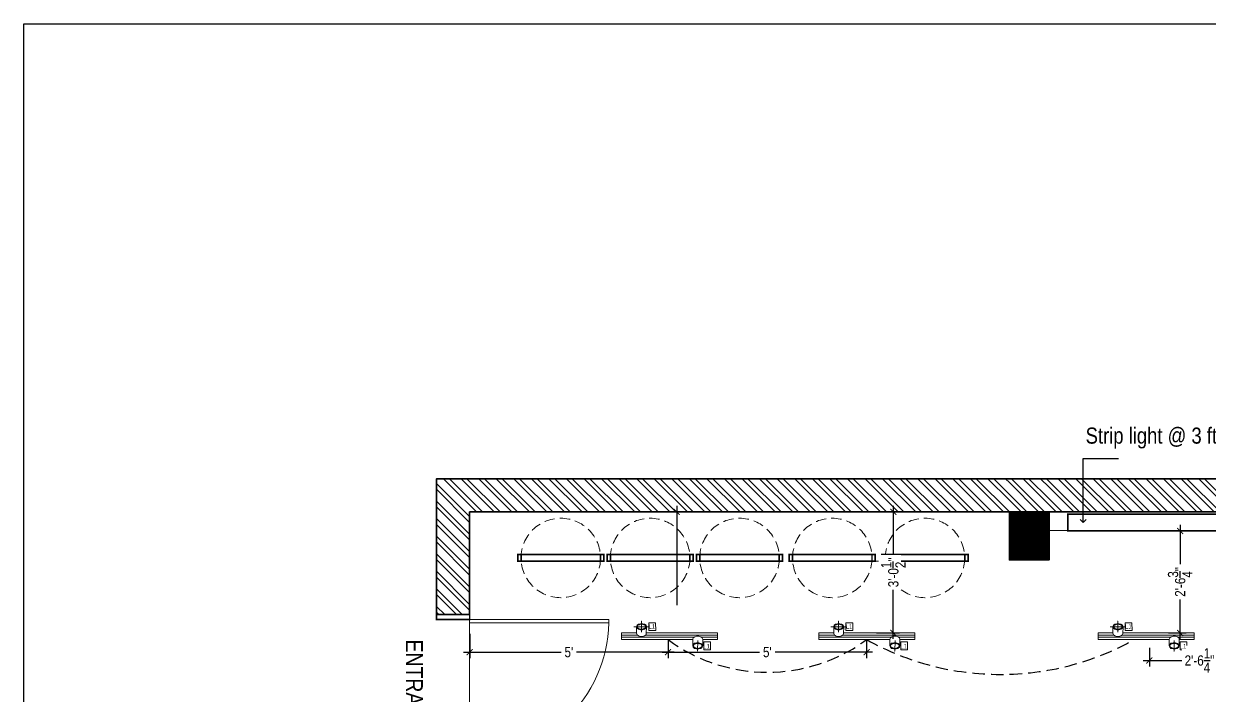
# Model space of a CAD drawing. Header units: inches. Extents: x -109431 to 29005, y -34715 to -1756.
# Drawn here: x -51678 to -51320, y -12024.3 to -11821.4 of the extents above; entities that cross this region are included whole.
import ezdxf

# ---------------------------------------------------------------- set-up
doc = ezdxf.new("R2010")
doc.units = ezdxf.units.IN
doc.header["$LTSCALE"] = 0.05
doc.header["$MEASUREMENT"] = 0
doc.header["$PDMODE"] = 3
doc.header["$PDSIZE"] = -4
for name, pattern in [('A2-XREF-115_FURN$0$HIDDEN', [0.375, 0.25, -0.125]), ('ACAD_ISO03W100', [30, 12, -18]), ('DASHED2', [0.375, 0.25, -0.125])]:
    doc.linetypes.add(name, pattern=pattern)
doc.layers.get('Defpoints').update_dxf_attribs({"linetype": 'DASHED2'})
for name, color, linetype in [('Civil Dimension - Text', 7, 'Continuous'), ('Column', 6, 'Continuous'), ('Flooring Layout', 7, 'Continuous'), ('text', 4, 'Continuous')]:
    doc.layers.add(name, color=color, linetype=linetype)
for name, color, linetype, lineweight in [('Electrical power fixture', 144, 'Continuous', 15), ('Electrical text & dimension', 140, 'Continuous', 9), ('FURNITURE', 1, 'Continuous', 18), ('hatch', 7, 'Continuous', 25), ('WALL', 7, 'Continuous', 35)]:
    doc.layers.add(name, color=color, linetype=linetype, lineweight=lineweight)
doc.styles.add('1MMOF3-32', font='ARIALN.TTF', dxfattribs={"height": 4.86})
doc.styles.add('4MMOF3-8', font='ARIALN.TTF', dxfattribs={"height": 5.12})
doc.styles.add('9-128OF1-4', font='ARIALN.TTF', dxfattribs={"height": 3.0792})
doc.styles.add('PDF Arial', font='arial.ttf')
doc.dimstyles.new('DIM 1-4', dxfattribs={"dimtxt": 3.0792, "dimasz": 1.82, "dimexe": 1.82, "dimexo": 0, "dimgap": 0.09, "dimtad": 0, "dimzin": 0, "dimdsep": 46, "dimlunit": 4, "dimtxsty": '9-128OF1-4', "dimblk": 'ARCHTICK', "dimcen": 1.8125, "dimdle": 1.82, "dimclrd": 8, "dimclre": 8, "dimadec": 0, "dimazin": 0, "dimtfac": 1, "dimtofl": 0, "dimtmove": 0, "dimatfit": 3, "dimldrblk": 'OPEN90', "dimfxl": 1, "dimtolj": 1, "dimtzin": 0, "dimlwd": -1, "dimarcsym": 0})
pattern_1 = [(315, (-47162.779, 72304.417), (2.65165043, 2.65165043), []), (315, (-47162.779, 72302.6493), (2.65165043, 2.65165043), [])]

# ---------------------------------------------------------------- blocks, each defined once
blk = doc.blocks.new('_ArchTick')
at = {"color": 0, "const_width": 0.15}
blk.add_lwpolyline([(-0.5, -0.5), (0.5, 0.5)], dxfattribs=at)
blk = doc.blocks.new('*D362')
at = {"layer": 'Civil Dimension - Text', "color": 8, "linetype": 'ACAD_ISO03W100', "ltscale": 50, "transparency": 16777216}
for p, q in [((-51415.39, -11967.06), (-51415.39, -11982.8)), ((-51415.39, -12007.29), (-51415.39, -11991.55))]:
    blk.add_line(p, q, dxfattribs=at)
at = {"layer": 'Civil Dimension - Text', "color": 8, "linetype": 'ACAD_ISO03W100', "lineweight": -2, "ltscale": 50, "transparency": 16777216}
for p, q in [((-51420.51, -11968.88), (-51413.57, -11968.88)), ((-51420.51, -12005.47), (-51413.57, -12005.47))]:
    blk.add_line(p, q, dxfattribs=at)
at = {"layer": 'Defpoints', "color": 0, "ltscale": 50, "transparency": 16777216}
for p in [(-51420.51, -11968.88), (-51415.39, -11968.88), (-51420.51, -12005.47)]:
    blk.add_point(p, dxfattribs=at)
at = {"layer": 'Civil Dimension - Text', "color": 8, "ltscale": 50, "transparency": 16777216, "xscale": 1.82, "yscale": 1.82, "zscale": 1.82}
for p, rotation in [((-51415.39, -11968.88), 90), ((-51415.39, -12005.47), 270)]:
    blk.add_blockref('_ArchTick', p, dxfattribs=dict(at, rotation=rotation))
at = {"layer": 'Civil Dimension - Text', "color": 0, "ltscale": 50, "transparency": 16777216, "insert": (-51415.39, -11987.17), "char_height": 3.0792, "attachment_point": 5, "rotation": 90, "style": '9-128OF1-4', "bg_fill": 3, "box_fill_scale": 1.25, "bg_fill_color": 256, "bg_fill_true_color": 13158600, "bg_fill_transparency": 0}
blk.add_mtext('\\A1;3\'-0{\\H1x;\\S1/2;}"', dxfattribs=at)
blk = doc.blocks.new('_Open90')
at = {"color": 0, "linetype": 'ByBlock', "lineweight": -2}
for p, q in [((0, 0), (-1, 0)), ((-0.5, 0.5), (0, 0)), ((0, 0), (-0.5, -0.5))]:
    blk.add_line(p, q, dxfattribs=at)
blk = doc.blocks.new('*D369')
at = {"layer": 'Civil Dimension - Text', "color": 8, "linetype": 'ACAD_ISO03W100', "lineweight": -2, "ltscale": 50, "transparency": 16777216}
for p, q in [((-51332.28, -11974.63), (-51326.95, -11974.63)), ((-51332.28, -12005.47), (-51326.95, -12005.47))]:
    blk.add_line(p, q, dxfattribs=at)
at = {"layer": 'Civil Dimension - Text', "color": 8, "linetype": 'ACAD_ISO03W100', "ltscale": 50, "transparency": 16777216}
for p, q in [((-51328.77, -11972.81), (-51328.77, -11985.61)), ((-51328.77, -12007.29), (-51328.77, -11994.48))]:
    blk.add_line(p, q, dxfattribs=at)
at = {"layer": 'Defpoints', "color": 0, "ltscale": 50, "transparency": 16777216}
for p in [(-51332.28, -11974.63), (-51332.28, -12005.47), (-51328.77, -12005.47)]:
    blk.add_point(p, dxfattribs=at)
at = {"layer": 'Civil Dimension - Text', "color": 8, "ltscale": 50, "transparency": 16777216, "xscale": 1.82, "yscale": 1.82, "zscale": 1.82}
for p, rotation in [((-51328.77, -11974.63), 90), ((-51328.77, -12005.47), 270)]:
    blk.add_blockref('_ArchTick', p, dxfattribs=dict(at, rotation=rotation))
at = {"layer": 'Civil Dimension - Text', "color": 0, "ltscale": 50, "transparency": 16777216, "insert": (-51328.77, -11990.05), "char_height": 3.0792, "attachment_point": 5, "rotation": 90, "style": '9-128OF1-4', "bg_fill": 3, "box_fill_scale": 1.25, "bg_fill_color": 256, "bg_fill_true_color": 13158600, "bg_fill_transparency": 0}
blk.add_mtext('\\A1;2\'-6{\\H1x;\\S3/4;}"', dxfattribs=at)
blk = doc.blocks.new('*D376')
at = {"layer": 'Civil Dimension - Text', "color": 8, "linetype": 'ACAD_ISO03W100', "ltscale": 50, "transparency": 16777216}
for p, q in [((-51480.79, -11967.06), (-51480.79, -12028.55)), ((-51480.79, -12100.58), (-51480.79, -12039.09))]:
    blk.add_line(p, q, dxfattribs=at)
at = {"layer": 'Civil Dimension - Text', "color": 8, "linetype": 'ACAD_ISO03W100', "lineweight": -2, "ltscale": 50, "transparency": 16777216}
for p, q in [((-51443.45, -11968.88), (-51482.61, -11968.88)), ((-51443.45, -12098.76), (-51482.61, -12098.76))]:
    blk.add_line(p, q, dxfattribs=at)
at = {"layer": 'Defpoints', "color": 0, "ltscale": 50, "transparency": 16777216}
for p in [(-51480.79, -11968.88), (-51443.45, -11968.88), (-51443.45, -12098.76)]:
    blk.add_point(p, dxfattribs=at)
at = {"layer": 'Civil Dimension - Text', "color": 8, "ltscale": 50, "transparency": 16777216, "xscale": 1.82, "yscale": 1.82, "zscale": 1.82}
for p, rotation in [((-51480.79, -11968.88), 90), ((-51480.79, -12098.76), 270)]:
    blk.add_blockref('_ArchTick', p, dxfattribs=dict(at, rotation=rotation))
at = {"layer": 'Civil Dimension - Text', "color": 0, "ltscale": 50, "transparency": 16777216, "insert": (-51480.79, -12033.82), "char_height": 3.0792, "attachment_point": 5, "rotation": 90, "style": '9-128OF1-4', "bg_fill": 3, "box_fill_scale": 1.25, "bg_fill_color": 256, "bg_fill_true_color": 13158600, "bg_fill_transparency": 0}
blk.add_mtext('\\A1;10\'-9{\\H1x;\\S3/4;}"', dxfattribs=at)
blk = doc.blocks.new('*D381')
at = {"layer": 'Civil Dimension - Text', "color": 8, "linetype": 'ACAD_ISO03W100', "lineweight": -2, "ltscale": 50, "transparency": 16777216}
for p, q in [((-51543.33, -12005.69), (-51543.33, -12013.09)), ((-51483.42, -12007.48), (-51483.42, -12013.09))]:
    blk.add_line(p, q, dxfattribs=at)
at = {"layer": 'Civil Dimension - Text', "color": 8, "linetype": 'ACAD_ISO03W100', "ltscale": 50, "transparency": 16777216}
for p, q in [((-51545.15, -12011.27), (-51514.63, -12011.27)), ((-51481.6, -12011.27), (-51512.12, -12011.27))]:
    blk.add_line(p, q, dxfattribs=at)
at = {"layer": 'Defpoints', "color": 0, "ltscale": 50, "transparency": 16777216}
for p in [(-51543.33, -12005.69), (-51483.42, -12007.48), (-51543.33, -12011.27)]:
    blk.add_point(p, dxfattribs=at)
at = {"layer": 'Civil Dimension - Text', "color": 8, "ltscale": 50, "transparency": 16777216, "xscale": 1.82, "yscale": 1.82, "zscale": 1.82, "rotation": 180}
blk.add_blockref('_ArchTick', (-51543.33, -12011.27), dxfattribs=at)
at = {"layer": 'Civil Dimension - Text', "color": 8, "ltscale": 50, "transparency": 16777216, "xscale": 1.82, "yscale": 1.82, "zscale": 1.82}
blk.add_blockref('_ArchTick', (-51483.42, -12011.27), dxfattribs=at)
at = {"layer": 'Civil Dimension - Text', "color": 0, "ltscale": 50, "transparency": 16777216, "insert": (-51513.38, -12011.27), "char_height": 3.079, "attachment_point": 5, "style": '9-128OF1-4', "bg_fill": 3, "box_fill_scale": 1.25, "bg_fill_color": 256, "bg_fill_true_color": 13158600, "bg_fill_transparency": 0}
blk.add_mtext("\\A1;5'", dxfattribs=at)
blk = doc.blocks.new('*D382')
at = {"layer": 'Civil Dimension - Text', "color": 8, "linetype": 'ACAD_ISO03W100', "lineweight": -2, "ltscale": 50, "transparency": 16777216}
for p, q in [((-51483.42, -12007.48), (-51483.42, -12013.09)), ((-51423.47, -12007.48), (-51423.47, -12013.09))]:
    blk.add_line(p, q, dxfattribs=at)
at = {"layer": 'Civil Dimension - Text', "color": 8, "linetype": 'ACAD_ISO03W100', "ltscale": 50, "transparency": 16777216}
for p, q in [((-51485.24, -12011.27), (-51454.7, -12011.27)), ((-51421.65, -12011.27), (-51452.19, -12011.27))]:
    blk.add_line(p, q, dxfattribs=at)
at = {"layer": 'Defpoints', "color": 0, "ltscale": 50, "transparency": 16777216}
for p in [(-51483.42, -12007.48), (-51423.47, -12007.48), (-51423.47, -12011.27)]:
    blk.add_point(p, dxfattribs=at)
at = {"layer": 'Civil Dimension - Text', "color": 8, "ltscale": 50, "transparency": 16777216, "xscale": 1.82, "yscale": 1.82, "zscale": 1.82, "rotation": 180}
blk.add_blockref('_ArchTick', (-51483.42, -12011.27), dxfattribs=at)
at = {"layer": 'Civil Dimension - Text', "color": 8, "ltscale": 50, "transparency": 16777216, "xscale": 1.82, "yscale": 1.82, "zscale": 1.82}
blk.add_blockref('_ArchTick', (-51423.47, -12011.27), dxfattribs=at)
at = {"layer": 'Civil Dimension - Text', "color": 0, "ltscale": 50, "transparency": 16777216, "insert": (-51453.44, -12011.27), "char_height": 3.079, "attachment_point": 5, "style": '9-128OF1-4', "bg_fill": 3, "box_fill_scale": 1.25, "bg_fill_color": 256, "bg_fill_true_color": 13158600, "bg_fill_transparency": 0}
blk.add_mtext("\\A1;5'", dxfattribs=at)
blk = doc.blocks.new('*D383')
at = {"layer": 'Civil Dimension - Text', "color": 8, "linetype": 'ACAD_ISO03W100', "lineweight": -2, "ltscale": 50, "transparency": 16777216}
for p, q in [((-51307.81, -12004.83), (-51307.81, -12015.6)), ((-51338.08, -12009.98), (-51338.08, -12015.6))]:
    blk.add_line(p, q, dxfattribs=at)
at = {"layer": 'Civil Dimension - Text', "color": 8, "linetype": 'ACAD_ISO03W100', "ltscale": 50, "transparency": 16777216}
for p, q in [((-51339.9, -12013.78), (-51327.38, -12013.78)), ((-51305.99, -12013.78), (-51318.51, -12013.78))]:
    blk.add_line(p, q, dxfattribs=at)
at = {"layer": 'Defpoints', "color": 0, "ltscale": 50, "transparency": 16777216}
for p in [(-51307.81, -12004.83), (-51338.08, -12009.98), (-51307.81, -12013.78)]:
    blk.add_point(p, dxfattribs=at)
at = {"layer": 'Civil Dimension - Text', "color": 8, "ltscale": 50, "transparency": 16777216, "xscale": 1.82, "yscale": 1.82, "zscale": 1.82, "rotation": 180}
blk.add_blockref('_ArchTick', (-51338.08, -12013.78), dxfattribs=at)
at = {"layer": 'Civil Dimension - Text', "color": 8, "ltscale": 50, "transparency": 16777216, "xscale": 1.82, "yscale": 1.82, "zscale": 1.82}
blk.add_blockref('_ArchTick', (-51307.81, -12013.78), dxfattribs=at)
at = {"layer": 'Civil Dimension - Text', "color": 0, "ltscale": 50, "transparency": 16777216, "insert": (-51322.94, -12013.78), "char_height": 3.0792, "attachment_point": 5, "style": '9-128OF1-4', "bg_fill": 3, "box_fill_scale": 1.25, "bg_fill_color": 256, "bg_fill_true_color": 13158600, "bg_fill_transparency": 0}
blk.add_mtext('\\A1;2\'-6{\\H1x;\\S1/4;}"', dxfattribs=at)

msp = doc.modelspace()

# ---------------------------------------------------------------- hatches: boundary and pattern name
at = {"layer": 'Column', "ltscale": 0.25}
h = msp.add_hatch(dxfattribs=at)
h.set_pattern_fill('ANSI31', color=1, angle=270)
h.set_pattern_definition([(315, (3289.88327, 0), (0.08838834765, 0.08838834765), [])])
h.paths.add_polyline_path([(-51368.33164, -11983.38316), (-51368.33164, -11968.88316), (-51380.33164, -11968.88316), (-51380.33164, -11983.38316)])
at = {"layer": 'hatch', "ltscale": 0.25}
h = msp.add_hatch(dxfattribs=at)
h.set_pattern_fill('ANSI32', color=8, scale=10, angle=270)
h.set_pattern_definition(pattern_1)
h.paths.add_polyline_path([(-51380.33164, -11968.88316), (-51380.33164, -11958.88316), (-51553.33164, -11958.88316), (-51553.33164, -11999.88316), (-51543.33164, -11999.88316), (-51543.33164, -11968.88316)])
h = msp.add_hatch(dxfattribs=at)
h.set_pattern_fill('ANSI32', color=8, scale=10, angle=270)
h.set_pattern_definition(pattern_1)
h.paths.add_polyline_path([(-51368.33164, -11968.88316), (-51368.33164, -11958.88316), (-51380.33164, -11958.88316), (-51380.33164, -11968.88316)])
h = msp.add_hatch(dxfattribs=at)
h.set_pattern_fill('ANSI32', color=8, scale=10, angle=270)
h.set_pattern_definition(pattern_1)
h.paths.add_polyline_path([(-51172.12158, -11968.88316), (-51172.12158, -11958.88316), (-51307.83164, -11958.88316), (-51349.33164, -11958.88316), (-51368.33164, -11958.88316), (-51368.33164, -11968.88316), (-51349.33164, -11968.88316), (-51307.83164, -11968.88316)])

# ---------------------------------------------------------------- linework, layer by layer
at = {"layer": 'Electrical power fixture'}
for p, q in [((-51501.33164, -12001.38316), (-51501.33164, -12002.38316)), ((-51492.93575, -12005.46542), (-51497.43575, -12005.46542)), ((-51497.43575, -12005.46542), (-51497.43575, -12007.47973)), ((-51433.40255, -12005.46542), (-51437.90255, -12005.46542)), ((-51437.90255, -12005.46542), (-51437.90255, -12007.47973)), ((-51349.055, -12005.46542), (-51353.555, -12005.46542)), ((-51353.555, -12005.46542), (-51353.555, -12007.47973))]:
    msp.add_line(p, q, dxfattribs=at)
for points in [[(-51489.21704, -12003.60606), (-51493.71049, -12003.60606), (-51493.78797, -12003.60606)], [(-51492.93575, -12003.60606), (-51492.93575, -12005.54289), (-51492.78081, -12006.00776), (-51492.39344, -12006.31764), (-51491.77365, -12006.55005), (-51491.15387, -12006.55005), (-51490.53408, -12006.31764), (-51490.06924, -12006.00776), (-51489.99177, -12005.62036), (-51489.9143, -12003.60606)], [(-51490.14672, -12003.60606), (-51490.14672, -12003.52859), (-51490.14672, -12003.45112), (-51490.22419, -12003.37365), (-51490.22419, -12003.29618), (-51490.30166, -12003.29618), (-51490.30166, -12003.21871), (-51490.37914, -12003.21871), (-51490.37914, -12003.14124), (-51490.45661, -12003.14124), (-51490.45661, -12003.06377), (-51490.53408, -12003.06377), (-51490.61156, -12003.06377), (-51490.61156, -12002.9863), (-51490.68903, -12002.9863), (-51490.7665, -12002.9863), (-51490.7665, -12002.90883), (-51490.84398, -12002.90883), (-51490.92145, -12002.90883), (-51490.99892, -12002.90883), (-51491.07639, -12002.83132), (-51491.15387, -12002.83132), (-51491.23134, -12002.83132), (-51491.30881, -12002.83132), (-51491.38629, -12002.83132), (-51491.46376, -12002.83132), (-51491.54123, -12002.83132), (-51491.61871, -12002.83132), (-51491.69618, -12002.83132), (-51491.77365, -12002.83132), (-51491.85113, -12002.83132), (-51491.85113, -12002.90883), (-51491.9286, -12002.90883), (-51492.00607, -12002.90883), (-51492.08355, -12002.90883), (-51492.16102, -12002.9863), (-51492.23849, -12002.9863), (-51492.31597, -12002.9863), (-51492.31597, -12003.06377), (-51492.39344, -12003.06377), (-51492.47091, -12003.06377), (-51492.47091, -12003.14124), (-51492.54839, -12003.14124), (-51492.54839, -12003.21871), (-51492.62586, -12003.21871), (-51492.62586, -12003.29618), (-51492.70333, -12003.37365), (-51492.70333, -12003.45112), (-51492.70333, -12003.52859), (-51492.78081, -12003.52859), (-51492.78081, -12003.60606), (-51492.70333, -12003.60606), (-51492.70333, -12003.68353), (-51492.70333, -12003.761), (-51492.70333, -12003.83847), (-51492.62586, -12003.83847), (-51492.62586, -12003.91598), (-51492.54839, -12003.91598), (-51492.54839, -12003.99345), (-51492.47091, -12003.99345), (-51492.47091, -12004.07092), (-51492.39344, -12004.07092), (-51492.39344, -12004.14839), (-51492.31597, -12004.14839), (-51492.23849, -12004.14839), (-51492.23849, -12004.22586), (-51492.16102, -12004.22586), (-51492.08355, -12004.22586), (-51492.00607, -12004.22586), (-51492.00607, -12004.30333), (-51491.9286, -12004.30333), (-51491.85113, -12004.30333), (-51491.77365, -12004.30333), (-51491.69618, -12004.30333), (-51491.61871, -12004.30333), (-51491.54123, -12004.30333), (-51491.54123, -12004.3808), (-51491.46376, -12004.3808), (-51491.38629, -12004.3808), (-51491.30881, -12004.30333), (-51491.23134, -12004.30333), (-51491.15387, -12004.30333), (-51491.07639, -12004.30333), (-51490.99892, -12004.30333), (-51490.92145, -12004.30333), (-51490.84398, -12004.22586), (-51490.7665, -12004.22586), (-51490.68903, -12004.22586), (-51490.61156, -12004.14839), (-51490.53408, -12004.14839), (-51490.53408, -12004.07092), (-51490.45661, -12004.07092), (-51490.37914, -12004.07092), (-51490.37914, -12003.99345), (-51490.30166, -12003.99345), (-51490.30166, -12003.91598), (-51490.22419, -12003.91598), (-51490.22419, -12003.83847), (-51490.22419, -12003.761), (-51490.14672, -12003.761), (-51490.14672, -12003.68353), (-51490.14672, -12003.60606), (-51490.22419, -12003.60606)], [(-51491.46376, -12005.23301), (-51491.46376, -12001.90164), (-51491.54123, -12001.90164)], [(-51487.20272, -12002.3665), (-51489.21704, -12002.3665), (-51489.21704, -12004.76815), (-51487.12525, -12004.76815), (-51487.20272, -12002.3665), (-51487.2802, -12002.3665)], [(-51429.68384, -12003.60606), (-51434.17729, -12003.60606), (-51434.25477, -12003.60606)], [(-51433.40255, -12003.60606), (-51433.40255, -12005.54289), (-51433.24761, -12006.00776), (-51432.86024, -12006.31764), (-51432.24045, -12006.55005), (-51431.62067, -12006.55005), (-51431.00088, -12006.31764), (-51430.53604, -12006.00776), (-51430.45857, -12005.62036), (-51430.3811, -12003.60606)], [(-51430.61352, -12003.60606), (-51430.61352, -12003.52859), (-51430.61352, -12003.45112), (-51430.69099, -12003.37365), (-51430.69099, -12003.29618), (-51430.76846, -12003.29618), (-51430.76846, -12003.21871), (-51430.84594, -12003.21871), (-51430.84594, -12003.14124), (-51430.92341, -12003.14124), (-51430.92341, -12003.06377), (-51431.00088, -12003.06377), (-51431.07836, -12003.06377), (-51431.07836, -12002.9863), (-51431.15583, -12002.9863), (-51431.2333, -12002.9863), (-51431.2333, -12002.90883), (-51431.31078, -12002.90883), (-51431.38825, -12002.90883), (-51431.46572, -12002.90883), (-51431.54319, -12002.83132), (-51431.62067, -12002.83132), (-51431.69814, -12002.83132), (-51431.77561, -12002.83132), (-51431.85309, -12002.83132), (-51431.93056, -12002.83132), (-51432.00803, -12002.83132), (-51432.08551, -12002.83132), (-51432.16298, -12002.83132), (-51432.24045, -12002.83132), (-51432.31793, -12002.83132), (-51432.31793, -12002.90883), (-51432.3954, -12002.90883), (-51432.47287, -12002.90883), (-51432.55035, -12002.90883), (-51432.62782, -12002.9863), (-51432.70529, -12002.9863), (-51432.78277, -12002.9863), (-51432.78277, -12003.06377), (-51432.86024, -12003.06377), (-51432.93771, -12003.06377), (-51432.93771, -12003.14124), (-51433.01519, -12003.14124), (-51433.01519, -12003.21871), (-51433.09266, -12003.21871), (-51433.09266, -12003.29618), (-51433.17013, -12003.37365), (-51433.17013, -12003.45112), (-51433.17013, -12003.52859), (-51433.24761, -12003.52859), (-51433.24761, -12003.60606), (-51433.17013, -12003.60606), (-51433.17013, -12003.68353), (-51433.17013, -12003.761), (-51433.17013, -12003.83847), (-51433.09266, -12003.83847), (-51433.09266, -12003.91598), (-51433.01519, -12003.91598), (-51433.01519, -12003.99345), (-51432.93771, -12003.99345), (-51432.93771, -12004.07092), (-51432.86024, -12004.07092), (-51432.86024, -12004.14839), (-51432.78277, -12004.14839), (-51432.70529, -12004.14839), (-51432.70529, -12004.22586), (-51432.62782, -12004.22586), (-51432.55035, -12004.22586), (-51432.47287, -12004.22586), (-51432.47287, -12004.30333), (-51432.3954, -12004.30333), (-51432.31793, -12004.30333), (-51432.24045, -12004.30333), (-51432.16298, -12004.30333), (-51432.08551, -12004.30333), (-51432.00803, -12004.30333), (-51432.00803, -12004.3808), (-51431.93056, -12004.3808), (-51431.85309, -12004.3808), (-51431.77561, -12004.30333), (-51431.69814, -12004.30333), (-51431.62067, -12004.30333), (-51431.54319, -12004.30333), (-51431.46572, -12004.30333), (-51431.38825, -12004.30333), (-51431.31078, -12004.22586), (-51431.2333, -12004.22586), (-51431.15583, -12004.22586), (-51431.07836, -12004.14839), (-51431.00088, -12004.14839), (-51431.00088, -12004.07092), (-51430.92341, -12004.07092), (-51430.84594, -12004.07092), (-51430.84594, -12003.99345), (-51430.76846, -12003.99345), (-51430.76846, -12003.91598), (-51430.69099, -12003.91598), (-51430.69099, -12003.83847), (-51430.69099, -12003.761), (-51430.61352, -12003.761), (-51430.61352, -12003.68353), (-51430.61352, -12003.60606), (-51430.69099, -12003.60606)], [(-51431.93056, -12005.23301), (-51431.93056, -12001.90164), (-51432.00803, -12001.90164)], [(-51427.66952, -12002.3665), (-51429.68384, -12002.3665), (-51429.68384, -12004.76815), (-51427.59205, -12004.76815), (-51427.66952, -12002.3665), (-51427.747, -12002.3665)], [(-51345.33629, -12003.60606), (-51349.82974, -12003.60606), (-51349.90722, -12003.60606)], [(-51349.055, -12003.60606), (-51349.055, -12005.54289), (-51348.90006, -12006.00776), (-51348.51269, -12006.31764), (-51347.8929, -12006.55005), (-51347.27312, -12006.55005), (-51346.65333, -12006.31764), (-51346.18849, -12006.00776), (-51346.11102, -12005.62036), (-51346.03355, -12003.60606)], [(-51346.26597, -12003.60606), (-51346.26597, -12003.52859), (-51346.26597, -12003.45112), (-51346.34344, -12003.37365), (-51346.34344, -12003.29618), (-51346.42091, -12003.29618), (-51346.42091, -12003.21871), (-51346.49839, -12003.21871), (-51346.49839, -12003.14124), (-51346.57586, -12003.14124), (-51346.57586, -12003.06377), (-51346.65333, -12003.06377), (-51346.73081, -12003.06377), (-51346.73081, -12002.9863), (-51346.80828, -12002.9863), (-51346.88575, -12002.9863), (-51346.88575, -12002.90883), (-51346.96323, -12002.90883), (-51347.0407, -12002.90883), (-51347.11817, -12002.90883), (-51347.19564, -12002.83132), (-51347.27312, -12002.83132), (-51347.35059, -12002.83132), (-51347.42806, -12002.83132), (-51347.50554, -12002.83132), (-51347.58301, -12002.83132), (-51347.66048, -12002.83132), (-51347.73796, -12002.83132), (-51347.81543, -12002.83132), (-51347.8929, -12002.83132), (-51347.97038, -12002.83132), (-51347.97038, -12002.90883), (-51348.04785, -12002.90883), (-51348.12532, -12002.90883), (-51348.2028, -12002.90883), (-51348.28027, -12002.9863), (-51348.35774, -12002.9863), (-51348.43522, -12002.9863), (-51348.43522, -12003.06377), (-51348.51269, -12003.06377), (-51348.59016, -12003.06377), (-51348.59016, -12003.14124), (-51348.66764, -12003.14124), (-51348.66764, -12003.21871), (-51348.74511, -12003.21871), (-51348.74511, -12003.29618), (-51348.82258, -12003.37365), (-51348.82258, -12003.45112), (-51348.82258, -12003.52859), (-51348.90006, -12003.52859), (-51348.90006, -12003.60606), (-51348.82258, -12003.60606), (-51348.82258, -12003.68353), (-51348.82258, -12003.761), (-51348.82258, -12003.83847), (-51348.74511, -12003.83847), (-51348.74511, -12003.91598), (-51348.66764, -12003.91598), (-51348.66764, -12003.99345), (-51348.59016, -12003.99345), (-51348.59016, -12004.07092), (-51348.51269, -12004.07092), (-51348.51269, -12004.14839), (-51348.43522, -12004.14839), (-51348.35774, -12004.14839), (-51348.35774, -12004.22586), (-51348.28027, -12004.22586), (-51348.2028, -12004.22586), (-51348.12532, -12004.22586), (-51348.12532, -12004.30333), (-51348.04785, -12004.30333), (-51347.97038, -12004.30333), (-51347.8929, -12004.30333), (-51347.81543, -12004.30333), (-51347.73796, -12004.30333), (-51347.66048, -12004.30333), (-51347.66048, -12004.3808), (-51347.58301, -12004.3808), (-51347.50554, -12004.3808), (-51347.42806, -12004.30333), (-51347.35059, -12004.30333), (-51347.27312, -12004.30333), (-51347.19564, -12004.30333), (-51347.11817, -12004.30333), (-51347.0407, -12004.30333), (-51346.96323, -12004.22586), (-51346.88575, -12004.22586), (-51346.80828, -12004.22586), (-51346.73081, -12004.14839), (-51346.65333, -12004.14839), (-51346.65333, -12004.07092), (-51346.57586, -12004.07092), (-51346.49839, -12004.07092), (-51346.49839, -12003.99345), (-51346.42091, -12003.99345), (-51346.42091, -12003.91598), (-51346.34344, -12003.91598), (-51346.34344, -12003.83847), (-51346.34344, -12003.761), (-51346.26597, -12003.761), (-51346.26597, -12003.68353), (-51346.26597, -12003.60606), (-51346.34344, -12003.60606)], [(-51347.58301, -12005.23301), (-51347.58301, -12001.90164), (-51347.66048, -12001.90164)], [(-51343.32197, -12002.3665), (-51345.33629, -12002.3665), (-51345.33629, -12004.76815), (-51343.2445, -12004.76815), (-51343.32197, -12002.3665), (-51343.39945, -12002.3665)], [(-51497.43575, -12005.46542), (-51492.93575, -12005.46542)], [(-51497.43575, -12006.1627), (-51492.70333, -12006.1627), (-51492.78081, -12006.1627)], [(-51475.6592, -12006.7825), (-51497.43575, -12006.7825)], [(-51475.96909, -12007.47973), (-51497.43575, -12007.47973)], [(-51490.22419, -12006.1627), (-51468.45417, -12006.1627), (-51468.45417, -12006.7825), (-51473.25752, -12006.7825), (-51473.33499, -12006.7825)], [(-51489.99177, -12005.46542), (-51468.45417, -12005.46542), (-51468.45417, -12007.47973), (-51472.94763, -12007.47973)], [(-51472.94763, -12009.33909), (-51472.94763, -12007.32479), (-51473.10257, -12006.93744), (-51473.48994, -12006.62752), (-51474.10972, -12006.39511), (-51474.80698, -12006.39511), (-51475.34931, -12006.62752), (-51475.81414, -12006.93744), (-51475.96909, -12007.32479), (-51475.96909, -12009.33909)], [(-51474.41962, -12007.71214), (-51474.49709, -12010.96605), (-51474.57456, -12010.96605)], [(-51470.62343, -12010.57866), (-51472.63773, -12010.57866), (-51472.63773, -12008.177), (-51470.62343, -12008.177), (-51470.62343, -12010.57866), (-51470.7009, -12010.57866)], [(-51437.90255, -12005.46542), (-51433.40255, -12005.46542)], [(-51437.90255, -12006.1627), (-51433.17013, -12006.1627), (-51433.24761, -12006.1627)], [(-51416.126, -12006.7825), (-51437.90255, -12006.7825)], [(-51416.43589, -12007.47973), (-51437.90255, -12007.47973)], [(-51430.69099, -12006.1627), (-51408.92097, -12006.1627), (-51408.92097, -12006.7825), (-51413.72432, -12006.7825), (-51413.80179, -12006.7825)], [(-51430.45857, -12005.46542), (-51408.92097, -12005.46542), (-51408.92097, -12007.47973), (-51413.41443, -12007.47973)], [(-51413.41443, -12009.33909), (-51413.41443, -12007.32479), (-51413.56937, -12006.93744), (-51413.95674, -12006.62752), (-51414.57652, -12006.39511), (-51415.27378, -12006.39511), (-51415.81611, -12006.62752), (-51416.28094, -12006.93744), (-51416.43589, -12007.32479), (-51416.43589, -12009.33909)], [(-51414.88642, -12007.71214), (-51414.96389, -12010.96605), (-51415.04136, -12010.96605)], [(-51411.09023, -12010.57866), (-51413.10453, -12010.57866), (-51413.10453, -12008.177), (-51411.09023, -12008.177), (-51411.09023, -12010.57866), (-51411.1677, -12010.57866)], [(-51353.555, -12005.46542), (-51349.055, -12005.46542)], [(-51353.555, -12006.1627), (-51348.82258, -12006.1627), (-51348.90006, -12006.1627)], [(-51331.77845, -12006.7825), (-51353.555, -12006.7825)], [(-51332.08834, -12007.47973), (-51353.555, -12007.47973)], [(-51346.34344, -12006.1627), (-51324.57342, -12006.1627), (-51324.57342, -12006.7825), (-51329.37677, -12006.7825), (-51329.45424, -12006.7825)], [(-51346.11102, -12005.46542), (-51324.57342, -12005.46542), (-51324.57342, -12007.47973), (-51329.06688, -12007.47973)], [(-51329.06688, -12009.33909), (-51329.06688, -12007.32479), (-51329.22182, -12006.93744), (-51329.60919, -12006.62752), (-51330.22897, -12006.39511), (-51330.92624, -12006.39511), (-51331.46856, -12006.62752), (-51331.93339, -12006.93744), (-51332.08834, -12007.32479), (-51332.08834, -12009.33909)], [(-51330.53887, -12007.71214), (-51330.61634, -12010.96605), (-51330.69381, -12010.96605)], [(-51326.74268, -12010.57866), (-51328.75698, -12010.57866), (-51328.75698, -12008.177), (-51326.74268, -12008.177), (-51326.74268, -12010.57866), (-51326.82015, -12010.57866)], [(-51475.73667, -12009.33909), (-51475.73667, -12009.41656), (-51475.73667, -12009.49403), (-51475.73667, -12009.5715), (-51475.6592, -12009.5715), (-51475.6592, -12009.64897), (-51475.58172, -12009.64897), (-51475.58172, -12009.72648), (-51475.50425, -12009.72648), (-51475.50425, -12009.80395), (-51475.42678, -12009.80395), (-51475.42678, -12009.88142), (-51475.34931, -12009.88142), (-51475.27183, -12009.95889), (-51475.19436, -12009.95889), (-51475.11689, -12009.95889), (-51475.11689, -12010.03636), (-51475.0394, -12010.03636), (-51474.96193, -12010.03636), (-51474.88446, -12010.03636), (-51474.80698, -12010.03636), (-51474.80698, -12010.11383), (-51474.72951, -12010.11383), (-51474.65204, -12010.11383), (-51474.57456, -12010.11383), (-51474.49709, -12010.11383), (-51474.41962, -12010.11383), (-51474.34214, -12010.11383), (-51474.26467, -12010.11383), (-51474.1872, -12010.11383), (-51474.10972, -12010.11383), (-51474.03225, -12010.03636), (-51473.95478, -12010.03636), (-51473.8773, -12010.03636), (-51473.79983, -12010.03636), (-51473.79983, -12009.95889), (-51473.72236, -12009.95889), (-51473.64488, -12009.95889), (-51473.56741, -12009.88142), (-51473.48994, -12009.88142), (-51473.48994, -12009.80395), (-51473.41247, -12009.80395), (-51473.33499, -12009.72648), (-51473.25752, -12009.64897), (-51473.25752, -12009.5715), (-51473.18005, -12009.5715), (-51473.18005, -12009.49403), (-51473.18005, -12009.41656), (-51473.18005, -12009.33909), (-51473.18005, -12009.26162), (-51473.18005, -12009.18415), (-51473.18005, -12009.10668), (-51473.25752, -12009.10668), (-51473.25752, -12009.02921), (-51473.33499, -12009.02921), (-51473.33499, -12008.95174), (-51473.41247, -12008.95174), (-51473.41247, -12008.87427), (-51473.48994, -12008.87427), (-51473.56741, -12008.7968), (-51473.64488, -12008.7968), (-51473.64488, -12008.71933), (-51473.72236, -12008.71933), (-51473.79983, -12008.71933), (-51473.8773, -12008.71933), (-51473.8773, -12008.64182), (-51473.95478, -12008.64182), (-51474.03225, -12008.64182), (-51474.10972, -12008.64182), (-51474.1872, -12008.64182), (-51474.26467, -12008.56435), (-51474.34214, -12008.56435), (-51474.41962, -12008.56435), (-51474.49709, -12008.56435), (-51474.57456, -12008.56435), (-51474.65204, -12008.56435), (-51474.72951, -12008.64182), (-51474.80698, -12008.64182), (-51474.88446, -12008.64182), (-51474.96193, -12008.64182), (-51475.0394, -12008.64182), (-51475.0394, -12008.71933), (-51475.11689, -12008.71933), (-51475.19436, -12008.71933), (-51475.27183, -12008.71933), (-51475.27183, -12008.7968), (-51475.34931, -12008.7968), (-51475.42678, -12008.7968), (-51475.42678, -12008.87427), (-51475.50425, -12008.87427), (-51475.50425, -12008.95174), (-51475.58172, -12008.95174), (-51475.58172, -12009.02921), (-51475.6592, -12009.02921), (-51475.6592, -12009.10668), (-51475.73667, -12009.10668), (-51475.73667, -12009.18415), (-51475.73667, -12009.26162), (-51475.73667, -12009.33909), (-51475.81414, -12009.33909)], [(-51416.20347, -12009.33909), (-51416.20347, -12009.41656), (-51416.20347, -12009.49403), (-51416.20347, -12009.5715), (-51416.126, -12009.5715), (-51416.126, -12009.64897), (-51416.04852, -12009.64897), (-51416.04852, -12009.72648), (-51415.97105, -12009.72648), (-51415.97105, -12009.80395), (-51415.89358, -12009.80395), (-51415.89358, -12009.88142), (-51415.81611, -12009.88142), (-51415.73863, -12009.95889), (-51415.66116, -12009.95889), (-51415.58369, -12009.95889), (-51415.58369, -12010.03636), (-51415.50621, -12010.03636), (-51415.42873, -12010.03636), (-51415.35126, -12010.03636), (-51415.27378, -12010.03636), (-51415.27378, -12010.11383), (-51415.19631, -12010.11383), (-51415.11884, -12010.11383), (-51415.04136, -12010.11383), (-51414.96389, -12010.11383), (-51414.88642, -12010.11383), (-51414.80894, -12010.11383), (-51414.73147, -12010.11383), (-51414.654, -12010.11383), (-51414.57652, -12010.11383), (-51414.49905, -12010.03636), (-51414.42158, -12010.03636), (-51414.3441, -12010.03636), (-51414.26663, -12010.03636), (-51414.26663, -12009.95889), (-51414.18916, -12009.95889), (-51414.11168, -12009.95889), (-51414.03421, -12009.88142), (-51413.95674, -12009.88142), (-51413.95674, -12009.80395), (-51413.87927, -12009.80395), (-51413.80179, -12009.72648), (-51413.72432, -12009.64897), (-51413.72432, -12009.5715), (-51413.64685, -12009.5715), (-51413.64685, -12009.49403), (-51413.64685, -12009.41656), (-51413.64685, -12009.33909), (-51413.64685, -12009.26162), (-51413.64685, -12009.18415), (-51413.64685, -12009.10668), (-51413.72432, -12009.10668), (-51413.72432, -12009.02921), (-51413.80179, -12009.02921), (-51413.80179, -12008.95174), (-51413.87927, -12008.95174), (-51413.87927, -12008.87427), (-51413.95674, -12008.87427), (-51414.03421, -12008.7968), (-51414.11168, -12008.7968), (-51414.11168, -12008.71933), (-51414.18916, -12008.71933), (-51414.26663, -12008.71933), (-51414.3441, -12008.71933), (-51414.3441, -12008.64182), (-51414.42158, -12008.64182), (-51414.49905, -12008.64182), (-51414.57652, -12008.64182), (-51414.654, -12008.64182), (-51414.73147, -12008.56435), (-51414.80894, -12008.56435), (-51414.88642, -12008.56435), (-51414.96389, -12008.56435), (-51415.04136, -12008.56435), (-51415.11884, -12008.56435), (-51415.19631, -12008.64182), (-51415.27378, -12008.64182), (-51415.35126, -12008.64182), (-51415.42873, -12008.64182), (-51415.50621, -12008.64182), (-51415.50621, -12008.71933), (-51415.58369, -12008.71933), (-51415.66116, -12008.71933), (-51415.73863, -12008.71933), (-51415.73863, -12008.7968), (-51415.81611, -12008.7968), (-51415.89358, -12008.7968), (-51415.89358, -12008.87427), (-51415.97105, -12008.87427), (-51415.97105, -12008.95174), (-51416.04852, -12008.95174), (-51416.04852, -12009.02921), (-51416.126, -12009.02921), (-51416.126, -12009.10668), (-51416.20347, -12009.10668), (-51416.20347, -12009.18415), (-51416.20347, -12009.26162), (-51416.20347, -12009.33909), (-51416.28094, -12009.33909)], [(-51331.85592, -12009.33909), (-51331.85592, -12009.41656), (-51331.85592, -12009.49403), (-51331.85592, -12009.5715), (-51331.77845, -12009.5715), (-51331.77845, -12009.64897), (-51331.70097, -12009.64897), (-51331.70097, -12009.72648), (-51331.6235, -12009.72648), (-51331.6235, -12009.80395), (-51331.54603, -12009.80395), (-51331.54603, -12009.88142), (-51331.46856, -12009.88142), (-51331.39108, -12009.95889), (-51331.31361, -12009.95889), (-51331.23614, -12009.95889), (-51331.23614, -12010.03636), (-51331.15866, -12010.03636), (-51331.08119, -12010.03636), (-51331.00371, -12010.03636), (-51330.92624, -12010.03636), (-51330.92624, -12010.11383), (-51330.84877, -12010.11383), (-51330.77129, -12010.11383), (-51330.69381, -12010.11383), (-51330.61634, -12010.11383), (-51330.53887, -12010.11383), (-51330.46139, -12010.11383), (-51330.38392, -12010.11383), (-51330.30645, -12010.11383), (-51330.22897, -12010.11383), (-51330.1515, -12010.03636), (-51330.07403, -12010.03636), (-51329.99655, -12010.03636), (-51329.91908, -12010.03636), (-51329.91908, -12009.95889), (-51329.84161, -12009.95889), (-51329.76413, -12009.95889), (-51329.68666, -12009.88142), (-51329.60919, -12009.88142), (-51329.60919, -12009.80395), (-51329.53172, -12009.80395), (-51329.45424, -12009.72648), (-51329.37677, -12009.64897), (-51329.37677, -12009.5715), (-51329.2993, -12009.5715), (-51329.2993, -12009.49403), (-51329.2993, -12009.41656), (-51329.2993, -12009.33909), (-51329.2993, -12009.26162), (-51329.2993, -12009.18415), (-51329.2993, -12009.10668), (-51329.37677, -12009.10668), (-51329.37677, -12009.02921), (-51329.45424, -12009.02921), (-51329.45424, -12008.95174), (-51329.53172, -12008.95174), (-51329.53172, -12008.87427), (-51329.60919, -12008.87427), (-51329.68666, -12008.7968), (-51329.76413, -12008.7968), (-51329.76413, -12008.71933), (-51329.84161, -12008.71933), (-51329.91908, -12008.71933), (-51329.99655, -12008.71933), (-51329.99655, -12008.64182), (-51330.07403, -12008.64182), (-51330.1515, -12008.64182), (-51330.22897, -12008.64182), (-51330.30645, -12008.64182), (-51330.38392, -12008.56435), (-51330.46139, -12008.56435), (-51330.53887, -12008.56435), (-51330.61634, -12008.56435), (-51330.69381, -12008.56435), (-51330.77129, -12008.56435), (-51330.84877, -12008.64182), (-51330.92624, -12008.64182), (-51331.00371, -12008.64182), (-51331.08119, -12008.64182), (-51331.15866, -12008.64182), (-51331.15866, -12008.71933), (-51331.23614, -12008.71933), (-51331.31361, -12008.71933), (-51331.39108, -12008.71933), (-51331.39108, -12008.7968), (-51331.46856, -12008.7968), (-51331.54603, -12008.7968), (-51331.54603, -12008.87427), (-51331.6235, -12008.87427), (-51331.6235, -12008.95174), (-51331.70097, -12008.95174), (-51331.70097, -12009.02921), (-51331.77845, -12009.02921), (-51331.77845, -12009.10668), (-51331.85592, -12009.10668), (-51331.85592, -12009.18415), (-51331.85592, -12009.26162), (-51331.85592, -12009.33909), (-51331.93339, -12009.33909)]]:
    msp.add_lwpolyline(points, dxfattribs=at)
for points in [[(-51489.9143, -12003.60606), (-51490.06924, -12003.14124), (-51490.53408, -12002.83132), (-51491.07639, -12002.67638), (-51491.77365, -12002.67638), (-51492.39344, -12002.83132), (-51492.78081, -12003.14124), (-51492.93575, -12003.60606), (-51492.78081, -12003.99345), (-51492.39344, -12004.30333), (-51491.77365, -12004.53574), (-51491.15387, -12004.53574), (-51490.53408, -12004.30333), (-51490.06924, -12003.99345)], [(-51430.3811, -12003.60606), (-51430.53604, -12003.14124), (-51431.00088, -12002.83132), (-51431.54319, -12002.67638), (-51432.24045, -12002.67638), (-51432.86024, -12002.83132), (-51433.24761, -12003.14124), (-51433.40255, -12003.60606), (-51433.24761, -12003.99345), (-51432.86024, -12004.30333), (-51432.24045, -12004.53574), (-51431.62067, -12004.53574), (-51431.00088, -12004.30333), (-51430.53604, -12003.99345)], [(-51346.03355, -12003.60606), (-51346.18849, -12003.14124), (-51346.65333, -12002.83132), (-51347.19564, -12002.67638), (-51347.8929, -12002.67638), (-51348.51269, -12002.83132), (-51348.90006, -12003.14124), (-51349.055, -12003.60606), (-51348.90006, -12003.99345), (-51348.51269, -12004.30333), (-51347.8929, -12004.53574), (-51347.27312, -12004.53574), (-51346.65333, -12004.30333), (-51346.18849, -12003.99345)], [(-51475.96909, -12009.33909), (-51475.81414, -12009.72648), (-51475.42678, -12010.11383), (-51474.80698, -12010.26878), (-51474.10972, -12010.26878), (-51473.56741, -12010.11383), (-51473.10257, -12009.80395), (-51472.94763, -12009.33909), (-51473.10257, -12008.95174), (-51473.48994, -12008.64182), (-51474.10972, -12008.40941), (-51474.80698, -12008.40941), (-51475.42678, -12008.56435), (-51475.81414, -12008.95174)], [(-51416.43589, -12009.33909), (-51416.28094, -12009.72648), (-51415.89358, -12010.11383), (-51415.27378, -12010.26878), (-51414.57652, -12010.26878), (-51414.03421, -12010.11383), (-51413.56937, -12009.80395), (-51413.41443, -12009.33909), (-51413.56937, -12008.95174), (-51413.95674, -12008.64182), (-51414.57652, -12008.40941), (-51415.27378, -12008.40941), (-51415.89358, -12008.56435), (-51416.28094, -12008.95174)], [(-51332.08834, -12009.33909), (-51331.93339, -12009.72648), (-51331.54603, -12010.11383), (-51330.92624, -12010.26878), (-51330.22897, -12010.26878), (-51329.68666, -12010.11383), (-51329.22182, -12009.80395), (-51329.06688, -12009.33909), (-51329.22182, -12008.95174), (-51329.60919, -12008.64182), (-51330.22897, -12008.40941), (-51330.92624, -12008.40941), (-51331.54603, -12008.56435), (-51331.93339, -12008.95174)]]:
    msp.add_lwpolyline(points, close=True, dxfattribs=at)
at = {"layer": 'Flooring Layout', "linetype": 'A2-XREF-115_FURN$0$HIDDEN', "ltscale": 300}
msp.add_arc((-51453.44428, -11966.80003), 50.53092, 233.6146778, 306.3853222, dxfattribs=at)
at = {"layer": 'FURNITURE', "ltscale": 50}
for p, q in [((-51543.33164, -11968.88316), (-51380.33164, -11968.88316)), ((-51418.83164, -11983.813), (-51420.83164, -11983.813)), ((-51543.33164, -12001.38316), (-51501.33164, -12001.38316)), ((-51543.33164, -12001.38316), (-51543.33164, -12043.38316)), ((-51501.33164, -12002.38316), (-51543.33164, -12002.38316))]:
    msp.add_line(p, q, dxfattribs=at)
msp.add_lwpolyline([(-51307.83164, -11968.88316), (-51368.33164, -11968.88316), (-51368.33164, -11974.53221), (-51307.83164, -11974.53221)], close=True, dxfattribs=at)
at = {"layer": 'FURNITURE', "ltscale": 50, "const_width": 0.5}
for points in [[(-51312.73045, -11974.62505), (-51312.73045, -11969.62505), (-51362.73045, -11969.62505), (-51362.73045, -11974.62505), (-51312.73045, -11974.62505)], [(-51527.82133, -11983.813), (-51528.82133, -11983.813), (-51528.82133, -11981.813), (-51527.82133, -11981.813), (-51527.82133, -11983.813)], [(-51503.82133, -11983.813), (-51502.82133, -11983.813), (-51502.82133, -11981.813), (-51503.82133, -11981.813), (-51503.82133, -11983.813)], [(-51500.82649, -11983.813), (-51501.82649, -11983.813), (-51501.82649, -11981.813), (-51500.82649, -11981.813), (-51500.82649, -11983.813)], [(-51476.82649, -11983.813), (-51475.82649, -11983.813), (-51475.82649, -11981.813), (-51476.82649, -11981.813), (-51476.82649, -11983.813)], [(-51473.83164, -11983.813), (-51474.83164, -11983.813), (-51474.83164, -11981.813), (-51473.83164, -11981.813), (-51473.83164, -11983.813)], [(-51449.83164, -11983.813), (-51448.83164, -11983.813), (-51448.83164, -11981.813), (-51449.83164, -11981.813), (-51449.83164, -11983.813)], [(-51445.83164, -11983.813), (-51446.83164, -11983.813), (-51446.83164, -11981.813), (-51445.83164, -11981.813), (-51445.83164, -11983.813)], [(-51421.83164, -11983.813), (-51420.83164, -11983.813), (-51420.83164, -11981.813), (-51421.83164, -11981.813), (-51421.83164, -11983.813)], [(-51417.83164, -11983.813), (-51418.83164, -11983.813), (-51418.83164, -11981.813), (-51417.83164, -11981.813), (-51417.83164, -11983.813)], [(-51393.83164, -11983.813), (-51392.83164, -11983.813), (-51392.83164, -11981.813), (-51393.83164, -11981.813), (-51393.83164, -11983.813)], [(-51543.33164, -12001.38316), (-51553.33164, -12001.38316), (-51553.33164, -11999.88316), (-51543.33164, -11999.88316), (-51543.33164, -12001.38316)]]:
    msp.add_lwpolyline(points, dxfattribs=at)
for points in [[(-51527.82133, -11983.813), (-51503.82133, -11983.813), (-51503.82133, -11981.813), (-51527.82133, -11981.813)], [(-51500.82649, -11983.813), (-51476.82649, -11983.813), (-51476.82649, -11981.813), (-51500.82649, -11981.813)], [(-51473.83164, -11983.813), (-51449.83164, -11983.813), (-51449.83164, -11981.813), (-51473.83164, -11981.813)], [(-51421.83164, -11983.813), (-51445.83164, -11983.813), (-51445.83164, -11981.813), (-51421.83164, -11981.813)], [(-51393.83164, -11983.813), (-51417.83164, -11983.813), (-51417.83164, -11981.813), (-51393.83164, -11981.813)]]:
    msp.add_lwpolyline(points, close=True, dxfattribs=at)
at = {"layer": 'FURNITURE', "color": 252, "linetype": 'A2-XREF-115_FURN$0$HIDDEN', "ltscale": 250, "true_color": 0x939598}
for centre in [(-51515.82133, -11982.813), (-51488.82649, -11982.813), (-51461.83164, -11982.813), (-51433.83164, -11982.813), (-51405.83164, -11982.813)]:
    msp.add_circle(centre, 12, dxfattribs=at)
at = {"layer": 'FURNITURE', "ltscale": 50}
msp.add_arc((-51543.34016, -12001.36223), 42.02093, 270.0116194, 358.6078262, dxfattribs=at)
at = {"layer": 'WALL', "ltscale": 0.25}
for points in [[(-51553.33164, -11999.88316), (-51553.33164, -11958.88316), (-51368.33164, -11958.88316)], [(-51368.33164, -11958.88316), (-51349.33164, -11958.88316), (-51307.83164, -11958.88316), (-50932.03535, -11958.88316)], [(-51543.33164, -11999.88316), (-51543.33164, -11968.88316)], [(-51543.33164, -11968.88316), (-51368.33164, -11968.88316)], [(-51368.33164, -11968.88316), (-51349.33164, -11968.88316), (-51307.83164, -11968.88316), (-51157.83164, -11968.88316)], [(-51553.33164, -11999.88316), (-51543.33164, -11999.88316)]]:
    msp.add_lwpolyline(points, dxfattribs=at)
msp.add_lwpolyline([(-51380.33164, -11968.88316), (-51380.33164, -11983.38316), (-51368.33164, -11983.38316), (-51368.33164, -11968.88316)], close=True, dxfattribs=at)

# ---------------------------------------------------------------- texts
at = {"layer": 'Electrical power fixture', "char_height": 1.289372, "attachment_point": 6, "rotation": 0.1998003, "style": 'PDF Arial'}
for insert in [(-51487.27796, -12003.47526), (-51427.74476, -12003.47526), (-51343.39721, -12003.47526), (-51470.78659, -12009.4699), (-51411.25339, -12009.4699), (-51326.90585, -12009.4699)]:
    msp.add_mtext('L1', dxfattribs=dict(at, insert=insert))
at = {"layer": 'Electrical text & dimension', "ltscale": 50, "insert": (-51357.3167, -11943.42516), "char_height": 4.86, "attachment_point": 1, "style": '1MMOF3-32'}
msp.add_mtext_dynamic_manual_height_columns('{\\C30;\\c2254834;Strip light @ 3 ft height}', width=250.4249093, gutter_width=15.396, heights=[0], dxfattribs=at)
at = {"layer": 'text', "ltscale": 50, "insert": (-51560.05323, -12007.45289), "char_height": 5.12, "attachment_point": 4, "rotation": 270, "style": '4MMOF3-8', "bg_fill": 2}
msp.add_mtext_dynamic_manual_height_columns('ENTRANCE', width=56.1013147, gutter_width=15.396, heights=[26.39219], dxfattribs=at)

# ---------------------------------------------------------------- leaders
at = {"layer": 'Flooring Layout', "ltscale": 50}
msp.add_leader([(-51358.10267, -11972.09281), (-51358.10267, -11952.73239), (-51347.41947, -11952.73239)], dimstyle='DIM 1-4', override={"dimgap": 0.09, "dimtad": 0, "dimfxl": 0.1875, "dimtfill": 1, "dimarcsym": 1}, dxfattribs=at)

# ---------------------------------------------------------------- next in the draw order: linework, layer by layer
at = {"layer": 'FURNITURE', "color": 40, "lineweight": 30, "ltscale": 50, "true_color": 0xf8d731}
msp.add_lwpolyline([(-51678.00256, -11821.43125), (-50569.71833, -11821.43125), (-50569.71833, -12447.75804), (-51678.00256, -12447.75804)], close=True, dxfattribs=at)

# ---------------------------------------------------------------- next in the draw order: dimensions: what is measured, and where the dimension line sits
at = {"layer": 'Civil Dimension - Text', "ltscale": 50}
for base, p1, p2, picture, middle in [((-51480.7936, -11968.88316), (-51443.44718, -12098.75741), (-51443.44718, -11968.88316), '*D376', (-51480.7936, -12033.82028)), ((-51415.38653, -11968.88316), (-51420.51052, -12005.46542), (-51420.51052, -11968.88316), '*D362', (-51415.38653, -11987.17429)), ((-51328.77323, -12005.46542), (-51332.28126, -11974.62505), (-51332.28126, -12005.46542), '*D369', (-51328.77323, -11990.04524))]:
    dim = msp.add_linear_dim(base=base, p1=p1, p2=p2, angle=90, dimstyle='DIM 1-4', override={"dimfxl": 0.1875, "dimtfill": 1, "dimarcsym": 1}, dxfattribs=at)
    dim.commit()
    dim.dimension.update_dxf_attribs({"geometry": picture, "text_midpoint": middle})

# ---------------------------------------------------------------- next in the draw order: linework, layer by layer
at = {"layer": 'Flooring Layout', "linetype": 'A2-XREF-115_FURN$0$HIDDEN', "ltscale": 300}
msp.add_arc((-51383.04908, -11935.02058), 82.97032, 240.8460727, 299.1539273, dxfattribs=at)

# ---------------------------------------------------------------- next in the draw order: dimensions: what is measured, and where the dimension line sits
at = {"layer": 'Civil Dimension - Text', "ltscale": 50}
for base, p1, p2, override, picture, middle in [((-51543.33164, -12011.27453), (-51483.41986, -12007.47973), (-51543.33164, -12005.68672), {"dimfxl": 0.1875, "dimtfill": 1, "dimarcsym": 1}, '*D381', (-51513.37575, -12011.27453)), ((-51307.80723, -12013.77656), (-51338.08164, -12009.98176), (-51307.80723, -12004.82547), {"dimtmove": 1, "dimfxl": 0.1875, "dimtfill": 1, "dimarcsym": 1}, '*D383', (-51322.94444, -12013.77656))]:
    dim = msp.add_linear_dim(base=base, p1=p1, p2=p2, dimstyle='DIM 1-4', override=override, dxfattribs=at)
    dim.commit()
    dim.dimension.update_dxf_attribs({"geometry": picture, "text_midpoint": middle})

# ---------------------------------------------------------------- next in the draw order: dimensions: what is measured, and where the dimension line sits
dim = msp.add_linear_dim(base=(-51423.4687, -12011.27453), p1=(-51483.41986, -12007.47973), p2=(-51423.4687, -12007.47973), dimstyle='DIM 1-4', override={"dimtmove": 1, "dimfxl": 0.1875, "dimtfill": 1, "dimarcsym": 1}, dxfattribs=at)
dim.commit()
dim.dimension.update_dxf_attribs({"geometry": '*D382', "text_midpoint": (-51453.44428, -12011.27453)})

doc.saveas('drawing.dxf')
